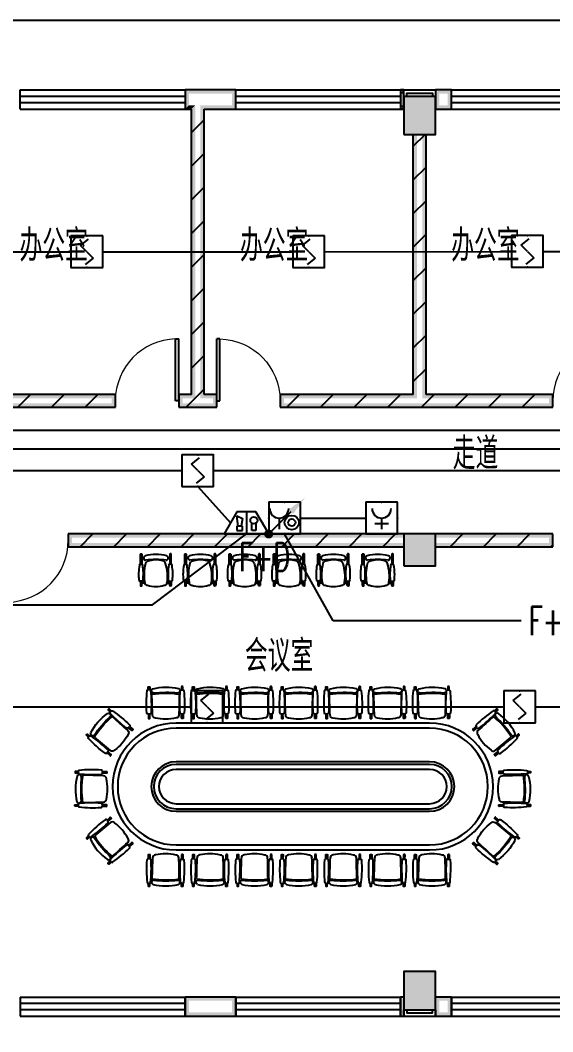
# Model space of a CAD drawing. Extents: x 101023 to 279373, y -114511 to 293844.
# Drawn here: x 160630 to 169030, y -21614 to -5666 of the extents above; entities that cross this region are included whole.
import ezdxf
from ezdxf.enums import TextEntityAlignment as Align

# ---------------------------------------------------------------- set-up
doc = ezdxf.new("R2010")
doc.units = 0
doc.header["$LTSCALE"] = 1000
doc.header["$MEASUREMENT"] = 0
for name, color, linetype in [('A-WALL-PATT', 252, 'Continuous'), ('COLUMN', 2, 'Continuous'), ('EQUIP-消防', 3, 'Continuous'), ('LWIRE', 4, 'Continuous'), ('PUB_HATCH', 8, 'Continuous'), ('PUB_TEXT', 7, 'Continuous'), ('PUB_WALL', 2, 'Continuous'), ('SIG_TEXT', 7, 'Continuous'), ('STAIR', 2, 'Continuous'), ('WALL', 2, 'Continuous'), ('WINDOW', 2, 'Continuous'), ('WIRE-消防', 1, 'Continuous'), ('家具', 8, 'Continuous'), ('排水', 153, 'Continuous')]:
    doc.layers.add(name, color=color, linetype=linetype)
doc.styles.add('_TEL_DIM', font='simplex.shx', dxfattribs={"width": 0.8, "height": 3.5, "bigfont": 'gbcbig.shx'})
doc.styles.get("Standard").update_dxf_attribs({"font": 'simplex.shx', "width": 0.8, "bigfont": 'gbcbig.shx'})
pattern_1 = [(45, (-908016.57, -754752.9), (-265.16515, 265.16515), [])]

# ---------------------------------------------------------------- blocks, each defined once
blk = doc.blocks.new('$equip$00002656')
for p, q in [((-0.5, 1), (-0.5, 0)), ((0.5, 1), (-0.5, 1)), ((0.5, 0), (0.5, 1)), ((-0.219, 0.331), (0.222, 0.331)), ((0, 0.5), (0, 0.15)), ((-0.5, 0), (0.5, 0))]:
    blk.add_line(p, q)
at = {"const_width": 0.04}
blk.add_lwpolyline([(-0.5, 1), (0.5, 1), (0.5, 0), (-0.5, 0), (-0.5, 1), (0.5, 1)], dxfattribs=at)
blk.add_arc((0, 0.8), 0.3, 180, 0)
for p in [(0, 1), (-0.5, 0.5), (0.5, 0.5), (0, 0)]:
    blk.add_point(p)
at = {"color": 7, "flags": 1}
for tag, height, p in [('B', 0.4, (0.762, 0.292)), ('A', 0.00002, (0, 0))]:
    blk.add_attdef(tag, text='', height=height, dxfattribs=at).set_placement(p, align=Align.MIDDLE_CENTER)
blk = doc.blocks.new('$equip$00002655')
for p, q in [((-0.5, 1), (-0.5, 0)), ((0.5, 1), (-0.5, 1)), ((0.5, 0), (0.5, 1)), ((-0.169, 0.5), (-0.169, 0.15)), ((-0.5, 0), (0.5, 0))]:
    blk.add_line(p, q)
at = {"const_width": 0.04}
blk.add_lwpolyline([(-0.5, 1), (0.5, 1), (0.5, 0), (-0.5, 0), (-0.5, 1), (0.5, 1)], dxfattribs=at)
for radius in [0.226, 0.113]:
    blk.add_circle((0.227, 0.36), radius)
blk.add_arc((-0.169, 0.8), 0.3, 180, 0)
for p in [(0, 1), (-0.5, 0.5), (0.5, 0.5), (0, 0)]:
    blk.add_point(p)
at = {"color": 7, "flags": 1}
for tag, height, p in [('B', 0.4, (0.762, 0.292)), ('A', 0.00002, (0, 0))]:
    blk.add_attdef(tag, text='', height=height, dxfattribs=at).set_placement(p, align=Align.MIDDLE_CENTER)
blk = doc.blocks.new('$equip$00002679')
for p, q in [((-0.3, 0.699), (-0.703, 0)), ((0.3, 0.699), (-0.3, 0.699)), ((0.3, 0.699), (-0.3, 0.699)), ((0, 0.699), (0, 0)), ((0.703, 0), (0.3, 0.699)), ((-0.264, 0.249), (-0.304, 0.569)), ((-0.304, 0.569), (-0.128, 0.489)), ((-0.128, 0.489), (-0.168, 0.249)), ((0.174, 0.11), (0.174, 0.338)), ((0.294, 0.338), (0.294, 0.11)), ((-0.703, 0), (0.703, 0)), ((-0.304, 0.249), (-0.304, 0.113)), ((-0.128, 0.249), (-0.304, 0.249)), ((-0.304, 0.113), (-0.128, 0.113)), ((-0.128, 0.113), (-0.128, 0.249)), ((0.294, 0.11), (0.174, 0.11))]:
    blk.add_line(p, q)
at = {"const_width": 0.04}
for points in [[(-0.299, 0.699), (0.301, 0.699), (0.703, 0), (-0.702, 0), (-0.299, 0.699), (0.301, 0.699)], [(-0.3, 0.699), (0.3, 0.699), (0.703, 0), (-0.703, 0), (-0.3, 0.699), (0.3, 0.699)]]:
    blk.add_lwpolyline(points, dxfattribs=at)
blk.add_circle((0.234, 0.43), 0.111)
for p in [(0, 0.699), (-0.501, 0.349), (0.502, 0.349), (0, 0)]:
    blk.add_point(p)
at = {"color": 7, "flags": 1}
for tag, height, p in [('B', 0.4, (0.961, 0.299)), ('A', 0.00002, (0, 0))]:
    blk.add_attdef(tag, text='', height=height, dxfattribs=at).set_placement(p, align=Align.MIDDLE_CENTER)
blk = doc.blocks.new('$Equip$00002649')
for p, q in [((-0.5, 0.5), (-0.5, -0.5)), ((0.5, 0.5), (-0.5, 0.5)), ((-0.2, 0.2), (0.05, 0.4)), ((0.5, -0.5), (0.5, 0.5)), ((0, 0), (-0.2, 0.2)), ((0, 0), (0.2, -0.2)), ((0.2, -0.2), (-0.05, -0.4)), ((-0.5, -0.5), (0.5, -0.5))]:
    blk.add_line(p, q)
at = {"const_width": 0.04}
blk.add_lwpolyline([(-0.5, 0.5), (0.5, 0.5), (0.5, -0.5), (-0.5, -0.5), (-0.5, 0.5), (0.5, 0.5)], dxfattribs=at)
for p in [(0, 0.5), (-0.5, 0), (0.5, 0), (0, -0.5)]:
    blk.add_point(p)
at = {"color": 7, "flags": 1}
for tag, height, p in [('A', 0.00002, (0, 0)), ('B', 0.4, (0.762, -0.208))]:
    blk.add_attdef(tag, text='', height=height, dxfattribs=at).set_placement(p, align=Align.MIDDLE_CENTER)
blk = doc.blocks.new('办公椅2')
at = {"layer": '家具', "color": 8}
for p, q in [((10, 239), (10, 225)), ((81, 244), (15, 244)), ((15, 220), (82, 220)), ((49, 175), (49, 220)), ((49, 220), (65, 220)), ((65, 220), (65, 177)), ((508, 220), (350, 220)), ((352, 244), (508, 244)), ((513, 239), (513, 225)), ((10, -239), (10, -225)), ((15, -220), (82, -220)), ((81, -244), (15, -244)), ((49, -175), (49, -220)), ((49, -220), (65, -220)), ((65, -220), (65, -177)), ((508, -220), (350, -220)), ((352, -244), (508, -244)), ((513, -239), (513, -225))]:
    blk.add_line(p, q, dxfattribs=at)
at = {"layer": '家具'}
for p, q in [((82, 220), (82, 248)), ((349, 242), (349, 226)), ((82, -215), (82, -244)), ((349, -237), (349, -221))]:
    blk.add_line(p, q, dxfattribs=at)
at = {"layer": '家具', "color": 8}
for centre, start, end in [((15, 239), 90, 180), ((15, 225), 180, 270), ((508, 239), 0, 90), ((508, 225), 270, 0), ((15, -225), 90, 180), ((15, -239), 180, 270), ((508, -225), 0, 90), ((508, -239), 270, 0)]:
    blk.add_arc(centre, 4.75, start, end, dxfattribs=at)
at = {"layer": '家具'}
for centre, radius, start, end in [((63, 132), 45, 90, 180), ((185, -515), 702, 75.5446, 100.0038), ((101, 248), 19, 88.1438, 180), ((101, 220), 19, 180, 271.7658), ((193, -568), 840, 80.5473, 96.2767), ((193, 1087), 890, 264.0894, 278.9516), ((330, 242), 19, 0, 88.1438), ((330, 226), 19, 271.7658, 0), ((325, 93), 80.3, 4.194, 64.106), ((434, 164), 19, 136.4792, 185.4621), ((-1029, -1), 1453, 353.532, 6.4617), ((449, 160), 33.7, 16.6732, 149.5945), ((-146, -1), 650, 344.7441, 15.2559), ((495, 0), 495, 164.5288, 195.4712), ((-20, -5), 438, 346.2625, 13.7375), ((63, -132), 45, 180, 270), ((160, 498), 682, 261.8325, 287.0693), ((322, -71), 91.4, 294.6215, 335.3785), ((101, -215), 19, 88.2342, 180), ((101, -244), 19, 180, 271.8562), ((193, 573), 840, 263.7233, 279.4527), ((193, -1082), 890, 81.0484, 95.9106), ((330, -221), 19, 0, 88.2342), ((330, -237), 19, 271.8562, 0), ((434, -167), 19, 174.5326, 222.4664), ((449, -163), 33.5, 209.2091, 344.346)]:
    blk.add_arc(centre, radius, start, end, dxfattribs=at)
blk = doc.blocks.new('办公椅6')
at = {"layer": '家具'}
for p, q in [((83, 245), (83, 273)), ((465, 265), (464, 249)), ((81, -250), (81, -279)), ((466, -275), (466, -258))]:
    blk.add_line(p, q, dxfattribs=at)
at = {"layer": '家具', "color": 8}
for points in [[(82, 273), (17, 274, 0.414214), (12, 269), (12, 255, 0.414214), (16, 250), (83, 250)], [(467, 271), (509, 271, -0.414214), (514, 266), (514, 252, -0.414214), (509, 248), (465, 248)], [(79, -274), (14, -274, -0.414214), (9, -269), (9, -255, -0.414214), (14, -250), (81, -251)], [(469, -276), (506, -276, 0.414214), (511, -272), (511, -258, 0.414214), (507, -253), (468, -253)]]:
    blk.add_lwpolyline(points, format="xyb", dxfattribs=at)
at = {"layer": '家具'}
for centre, radius, start, end in [((741, -4), 741, 167.0681, 192.3319), ((64, 162), 45, 89.7, 179.7), ((444, -11012), 11225, 90.2565, 91.9408), ((102, 273), 19, 87.8438, 179.7), ((102, 244), 19, 179.7, 271.4658), ((230, -1577), 1873, 83.3734, 93.9026), ((250, 2204), 1984, 265.7407, 275.6942), ((-845, 4), 1257, 349.8473, 9.5527), ((-1609, 10), 2033, 354.2379, 5.1674), ((435, 195), 19, 137.2336, 185.1674), ((450, 191), 33.5, 15.354, 150.4909), ((446, 265), 19, 359.7, 87.8438), ((445, 249), 19, 271.4658, 359.7), ((-389, 4), 894, 346.6997, 12.7003), ((62, -162), 45, 179.7, 269.7), ((559, 11006), 11225, 267.4592, 269.1435), ((100, -250), 19, 87.9342, 179.7), ((100, -279), 19, 179.7, 271.5562), ((249, 1621), 1925, 265.5539, 275.9414), ((229, -2265), 2038, 83.7863, 93.6061), ((433, -196), 19, 174.2379, 223.2208), ((448, -192), 33.7, 210.1055, 343.0268), ((447, -258), 19, 359.7, 87.9342), ((447, -274), 19, 271.5562, 359.7)]:
    blk.add_arc(centre, radius, start, end, dxfattribs=at)
blk = doc.blocks.new('会议桌')
at = {"layer": '家具'}
for p, q in [((2045, 972), (-1955, 972)), ((2045, 322), (-1955, 322)), ((-1955, -378), (2045, -378)), ((-1955, -1028), (2045, -1028))]:
    blk.add_line(p, q, dxfattribs=at)
at = {"layer": '家具', "color": 8}
for p, q in [((2045, 892), (-1955, 892)), ((2045, 362), (-1955, 362)), ((2045, 242), (-1955, 242)), ((-1955, -298), (2045, -298)), ((-1955, -418), (2045, -418)), ((-1955, -948), (2045, -948))]:
    blk.add_line(p, q, dxfattribs=at)
at = {"layer": '家具'}
for centre, radius, start, end in [((-1955, -28), 1000, 90, 270), ((2045, -28), 1000, 270, 90), ((-1955, -28), 350, 90, 270), ((2045, -28), 350, 270, 90)]:
    blk.add_arc(centre, radius, start, end, dxfattribs=at)
at = {"layer": '家具', "color": 8}
for centre, radius, start, end in [((-1955, -28), 920, 90, 270), ((2045, -28), 920, 270, 90), ((-1955, -28), 390, 90, 270), ((2045, -28), 390, 270, 90), ((-1955, -28), 270, 90, 270), ((2045, -28), 270, 270, 90)]:
    blk.add_arc(centre, radius, start, end, dxfattribs=at)
at = {"layer": '家具'}
for p, rotation in [((-1993, 1033), 90), ((-1293, 1033), 90), ((-593, 1033), 90), ((107, 1033), 90), ((807, 1033), 90), ((1507, 1033), 90), ((2207, 1033), 90), ((2894, 656), 40.89750937394187), ((-2805, -713), 220.8975093739419)]:
    blk.add_blockref('办公椅6', p, dxfattribs=dict(at, rotation=rotation))
at = {"layer": '家具', "xscale": -1}
for p, rotation in [((-2805, 656), 319.1024906260187), ((2894, -713), 139.1024906260582), ((-1993, -1090), 90), ((-1293, -1090), 90), ((-593, -1090), 90), ((107, -1090), 90), ((807, -1090), 90), ((1507, -1090), 90), ((2207, -1090), 90)]:
    blk.add_blockref('办公椅6', p, dxfattribs=dict(at, rotation=rotation))
blk.add_blockref('办公椅6', (-3036, 10), dxfattribs=at)
at = {"layer": '家具'}
blk.add_blockref('办公椅6', (3125, 10), dxfattribs=at)
blk = doc.blocks.new('$WINLIB2D$00000001')
at = {"color": 0}
for points in [[(-0.5, 0.5), (-0.5, -0.5)], [(-0.5, 0.5), (0.5, 0.5)], [(0.5, -0.5), (0.5, 0.5)], [(0.5, 0.1667), (-0.5, 0.1667)], [(0.5, -0.1667), (-0.5, -0.1667)], [(-0.5, -0.5), (0.5, -0.5)]]:
    blk.add_lwpolyline(points, dxfattribs=at)
blk = doc.blocks.new('$DorLib2D$00000001')
for p, q in [((0.45, 0.975), (0.5, 0.975)), ((0.45, 0), (0.45, 0.975)), ((0.5, 0), (0.5, 0.975)), ((0.5, 0), (0.45, 0))]:
    blk.add_line(p, q)
at = {"lineweight": 13}
blk.add_arc((0.475, 0), 0.975, 91.4693, 180, dxfattribs=at)
blk = doc.blocks.new('_FZH')
blk.add_lwpolyline([(-0.5, -0.5), (0.5, -0.5), (0.5, 0.5), (-0.5, 0.5)], close=True)
at = {"layer": 'PUB_HATCH'}
blk.add_solid([(-0.5, -0.5), (0.5, -0.5), (-0.5, 0.5), (0.5, 0.5)], dxfattribs=at)
blk = doc.blocks.new('A$C40CE5D7B')
at = {"layer": 'A-WALL-PATT'}
h = blk.add_hatch(dxfattribs=at)
h.set_pattern_fill('普通砖', color=256, scale=150, style=0)
h.set_pattern_definition(pattern_1)
h.paths.add_polyline_path([(47100, 103903), (47140, 103910), (47200, 103970), (47200, 108470), (47100, 108570), (47000, 108470), (47000, 103970), (47060, 103910)])
h = blk.add_hatch(dxfattribs=at)
h.set_pattern_fill('普通砖', color=256, scale=150, style=0)
h.set_pattern_definition(pattern_1)
h.paths.add_polyline_path([(50700, 108070), (50500, 108070), (50500, 103970), (50560, 103910), (50600, 103903), (50640, 103910), (50700, 103970)])
h = blk.add_hatch(dxfattribs=at)
h.set_pattern_fill('普通砖', color=256, scale=150, style=0)
h.set_pattern_definition(pattern_1)
h.paths.add_polyline_path([(43600, 103903), (43600, 103770), (45800, 103770), (45800, 103970), (43700, 103970), (43640, 103910)])
h = blk.add_hatch(dxfattribs=at)
h.set_pattern_fill('普通砖', color=256, scale=150, style=0)
h.set_pattern_definition(pattern_1)
h.paths.add_polyline_path([(47060, 103910), (47000, 103970), (46800, 103970), (46800, 103770), (47100, 103770), (47100, 103903)])
h = blk.add_hatch(dxfattribs=at)
h.set_pattern_fill('普通砖', color=256, scale=150, style=0)
h.set_pattern_definition(pattern_1)
h.paths.add_polyline_path([(47100, 103903), (47100, 103770), (47400, 103770), (47400, 103970), (47200, 103970), (47140, 103910)])
h = blk.add_hatch(dxfattribs=at)
h.set_pattern_fill('普通砖', color=256, scale=150, style=0)
h.set_pattern_definition(pattern_1)
h.paths.add_polyline_path([(50560, 103910), (50500, 103970), (48400, 103970), (48400, 103770), (50600, 103770), (50600, 103903)])
h = blk.add_hatch(dxfattribs=at)
h.set_pattern_fill('普通砖', color=256, scale=150, style=0)
h.set_pattern_definition(pattern_1)
h.paths.add_polyline_path([(50600, 103903), (50600, 103770), (52700, 103770), (52700, 103970), (50700, 103970), (50640, 103910)])
h = blk.add_hatch(dxfattribs=at)
h.set_pattern_fill('普通砖', color=256, scale=150, style=0)
h.set_pattern_definition(pattern_1)
h.paths.add_polyline_path([(50350, 101570), (50350, 101770), (45058, 101770), (45058, 101570)])
h = blk.add_hatch(dxfattribs=at)
h.set_pattern_fill('普通砖', color=256, scale=150, style=0)
h.set_pattern_definition(pattern_1)
h.paths.add_polyline_path([(50850, 101770), (50850, 101570), (52700, 101570), (52700, 101770)])
at = {"layer": 'PUB_WALL'}
for points in [[(47100, 108770), (46900, 108770), (46960, 108710), (47100, 108710)], [(46900, 108770), (46900, 108470), (46960, 108530), (46960, 108710)], [(47700, 108770), (47100, 108770), (47100, 108710), (47640, 108710)], [(47700, 108470), (47700, 108770), (47640, 108710), (47640, 108530)], [(50350, 108770), (50300, 108770), (50360, 108710), (50290, 108710)], [(50350, 108470), (50350, 108770), (50290, 108710), (50290, 108530)], [(50300, 108770), (50300, 108470), (50360, 108530), (50360, 108710)], [(51100, 108770), (50850, 108770), (50910, 108710), (51040, 108710)], [(50850, 108770), (50850, 108470), (50910, 108530), (50910, 108710)], [(51100, 108470), (51100, 108770), (51040, 108710), (51040, 108530)], [(50850, 108670), (50350, 108670), (50410, 108610), (50790, 108610)], [(50350, 108670), (50350, 108070), (50410, 108130), (50410, 108610)], [(50850, 108070), (50850, 108670), (50790, 108610), (50790, 108130)], [(46900, 108470), (47000, 108470), (47060, 108530), (46960, 108530)], [(47000, 103970), (47000, 108470), (47060, 108530), (47060, 103910)], [(47200, 103970), (47200, 108470), (47140, 108530), (47140, 103910)], [(47200, 108470), (47700, 108470), (47640, 108530), (47140, 108530)], [(50300, 108470), (50350, 108470), (50290, 108530), (50360, 108530)], [(50850, 108470), (51100, 108470), (51040, 108530), (50910, 108530)], [(50350, 108070), (50850, 108070), (50790, 108130), (50410, 108130)], [(50560, 108070), (50500, 108070), (50500, 103970), (50560, 103910)], [(50700, 108070), (50640, 108070), (50640, 103910), (50700, 103970)], [(43600, 103770), (45800, 103770), (45740, 103830), (43600, 103830)], [(45800, 103970), (43700, 103970), (43640, 103910), (45740, 103910)], [(45800, 103770), (45800, 103970), (45740, 103910), (45740, 103830)], [(47000, 103970), (46800, 103970), (46860, 103910), (47060, 103910)], [(46800, 103970), (46800, 103770), (46860, 103830), (46860, 103910)], [(46800, 103770), (47100, 103770), (47100, 103830), (46860, 103830)], [(47100, 103770), (47400, 103770), (47340, 103830), (47100, 103830)], [(47400, 103970), (47200, 103970), (47140, 103910), (47340, 103910)], [(47400, 103770), (47400, 103970), (47340, 103910), (47340, 103830)], [(50500, 103970), (48400, 103970), (48460, 103910), (50560, 103910)], [(48400, 103970), (48400, 103770), (48460, 103830), (48460, 103910)], [(48400, 103770), (50600, 103770), (50600, 103830), (48460, 103830)], [(50600, 103770), (52700, 103770), (52640, 103830), (50600, 103830)], [(52700, 103970), (50700, 103970), (50640, 103910), (52640, 103910)], [(52700, 103770), (52700, 103970), (52640, 103910), (52640, 103830)], [(50350, 101710), (50350, 101770), (45058, 101770), (45118, 101710)], [(45058, 101770), (45058, 101570), (45118, 101630), (45118, 101710)], [(50850, 101770), (50350, 101770), (50410, 101710), (50790, 101710)], [(50350, 101770), (50350, 101270), (50410, 101330), (50410, 101710)], [(50850, 101270), (50850, 101770), (50790, 101710), (50790, 101330)], [(50850, 101770), (50850, 101710), (52640, 101710), (52700, 101770)], [(52700, 101570), (52700, 101770), (52640, 101710), (52640, 101630)], [(50350, 101570), (50350, 101630), (45118, 101630), (45058, 101570)], [(50850, 101630), (50850, 101570), (52700, 101570), (52640, 101630)], [(50350, 101270), (50850, 101270), (50790, 101330), (50410, 101330)], [(50850, 94870), (50350, 94870), (50410, 94810), (50790, 94810)], [(50350, 94870), (50350, 94270), (50410, 94330), (50410, 94810)], [(50850, 94270), (50850, 94870), (50790, 94810), (50790, 94330)], [(47700, 94470), (46900, 94470), (46960, 94410), (47640, 94410)], [(46900, 94470), (46900, 94170), (46960, 94230), (46960, 94410)], [(47700, 94170), (47700, 94470), (47640, 94410), (47640, 94230)], [(50350, 94170), (50350, 94470), (50290, 94410), (50290, 94230)], [(50360, 94270), (50350, 94270), (50350, 94420), (50300, 94470), (50300, 94170), (50360, 94230)], [(51100, 94470), (50850, 94470), (50910, 94410), (51040, 94410)], [(50850, 94470), (50850, 94270), (50850, 94170), (50910, 94230), (50910, 94410)], [(51100, 94170), (51100, 94470), (51040, 94410), (51040, 94230)], [(50350, 94270), (50850, 94270), (50790, 94330), (50410, 94330)], [(46900, 94170), (47700, 94170), (47640, 94230), (46960, 94230)], [(50850, 94170), (51100, 94170), (51040, 94230), (50910, 94230)]]:
    blk.add_hatch(color=256, dxfattribs=at).paths.add_polyline_path(points)
for points in [[(50350, 108670), (50350, 108770), (50850, 108770), (50850, 108670)], [(50400, 108670), (50400, 108720), (50800, 108720), (50800, 108670)], [(50350, 94270), (50350, 94170), (50850, 94170), (50850, 94270)], [(50400, 94270), (50400, 94220), (50800, 94220), (50800, 94270)]]:
    blk.add_lwpolyline(points)
at = {"layer": 'WALL'}
for p, q in [((47100, 108770), (46900, 108770)), ((46900, 108770), (46900, 108470)), ((47700, 108770), (47100, 108770)), ((47700, 108470), (47700, 108770)), ((50350, 108770), (50300, 108770)), ((50300, 108770), (50300, 108470)), ((50350, 108470), (50350, 108770)), ((51100, 108770), (50850, 108770)), ((50850, 108770), (50850, 108470)), ((51100, 108470), (51100, 108770)), ((46900, 108470), (47000, 108470)), ((47000, 103970), (47000, 108470)), ((47200, 103970), (47200, 108470)), ((47200, 108470), (47700, 108470)), ((50300, 108470), (50350, 108470)), ((50850, 108470), (51100, 108470)), ((50500, 103970), (50500, 108070)), ((50700, 103970), (50700, 108070)), ((45800, 103970), (43700, 103970)), ((45800, 103770), (45800, 103970)), ((47000, 103970), (46800, 103970)), ((46800, 103970), (46800, 103770)), ((47400, 103970), (47200, 103970)), ((47400, 103770), (47400, 103970)), ((50500, 103970), (48400, 103970)), ((48400, 103970), (48400, 103770)), ((52700, 103970), (50700, 103970)), ((52700, 103770), (52700, 103970)), ((43600, 103770), (45800, 103770)), ((46800, 103770), (47100, 103770)), ((47100, 103770), (47400, 103770)), ((48400, 103770), (50600, 103770)), ((50600, 103770), (52700, 103770)), ((50350, 101770), (45058, 101770)), ((45058, 101770), (45058, 101570)), ((52700, 101770), (50850, 101770)), ((52700, 101570), (52700, 101770)), ((45058, 101570), (50350, 101570)), ((50850, 101570), (52700, 101570)), ((47700, 94470), (46900, 94470)), ((46900, 94470), (46900, 94170)), ((47700, 94170), (47700, 94470)), ((50350, 94470), (50300, 94470)), ((50300, 94470), (50300, 94170)), ((51100, 94470), (50850, 94470)), ((51100, 94170), (51100, 94470)), ((50350, 94170), (50350, 94270)), ((50850, 94270), (50850, 94170)), ((46900, 94170), (47700, 94170)), ((50300, 94170), (50350, 94170)), ((50850, 94170), (51100, 94170))]:
    blk.add_line(p, q, dxfattribs=at)
at = {"layer": '排水'}
blk.add_lwpolyline([(17650, 89770), (17650, 95070), (7900, 95070), (7900, 97370), (7300, 97370), (7300, 107570), (7900, 107570), (7900, 109870), (58850, 109870), (58850, 107870), (63700, 107870), (63700, 109870), (64900, 109870)], dxfattribs=at)
at = {"layer": 'COLUMN'}
for p, xscale, yscale, zscale, rotation in [((50600, 108370), 499.9999997275881, 599.9878817838617, 599.9878817838617, 359.9999999826844), ((50600, 101520), 499.9999996147817, 500.0000000976725, 500.0000000976725, 359.9999999789758), ((50600, 94570), 499.999999578693, 600.0121179767884, 600.0121179767884, 1.057878909449999e-08)]:
    blk.add_blockref('_FZH', p, dxfattribs=dict(at, xscale=xscale, yscale=yscale, zscale=zscale, rotation=rotation))
at = {"layer": 'WINDOW', "rotation": 180}
for name, p, xscale, yscale, zscale in [('$WINLIB2D$00000001', (45600, 108620), -2600, 300, 2600), ('$WINLIB2D$00000001', (49000, 108620), -2600, 300, 2600), ('$WINLIB2D$00000001', (52400, 108620), -2600, 300, 2600), ('$DorLib2D$00000001', (44558, 101670), 1000, 1000, -1000)]:
    blk.add_blockref(name, p, dxfattribs=dict(at, xscale=xscale, yscale=yscale, zscale=zscale))
at = {"layer": 'WINDOW'}
for name, p, xscale, yscale, zscale in [('$DorLib2D$00000001', (46300, 103870), 1000, 1000, 1000), ('$DorLib2D$00000001', (47900, 103870), -1000, 1000, -1000), ('$DorLib2D$00000001', (53200, 103870), 1000, 1000, 1000), ('$WINLIB2D$00000001', (45600, 94320), 2600, 300, -2600), ('$WINLIB2D$00000001', (49000, 94320), 2600, 300, -2600), ('$WINLIB2D$00000001', (52400, 94320), 2600, 300, -2600)]:
    blk.add_blockref(name, p, dxfattribs=dict(at, xscale=xscale, yscale=yscale, zscale=zscale))
at = {"layer": '家具', "lineweight": 9}
for name, p, rotation in [('办公椅2', (46439, 100943), 90), ('办公椅2', (47139, 100943), 90), ('办公椅2', (47839, 100943), 90), ('办公椅2', (48539, 100943), 90), ('办公椅2', (49239, 100943), 90), ('办公椅2', (49939, 100943), 90), ('会议桌', (48802, 97760), 180)]:
    blk.add_blockref(name, p, dxfattribs=dict(at, rotation=rotation))
at = {"layer": 'PUB_TEXT'}
for s, p in [('办公室', (44288, 106067)), ('办公室', (47765, 106067)), ('办公室', (51097, 106067)), ('走道', (51121, 102789)), ('会议室', (47844, 99598))]:
    blk.add_text(s, height=500, dxfattribs=at).set_placement(p)
blk = doc.blocks.new('$TelecSys$00000079')
for p, q in [((0.7, 0.7), (0, 0)), ((0.104, 0.104), (0.104, 0.104)), ((-0.104, -0.104), (-0.104, -0.104))]:
    blk.add_line(p, q)
at = {"const_width": 0.142}
blk.add_lwpolyline([(-0.071, 0, 1), (0.071, 0, 1)], format="xyb", close=True, dxfattribs=at)
blk.add_solid([(0.63, 0.77), (0.77, 0.63), (1.15, 1.15)])
at = {"width": 0.8, "flags": 9}
blk.add_attdef('A', (0, 0), '', height=0.00002, dxfattribs=at)

msp = doc.modelspace()

# ---------------------------------------------------------------- linework, layer by layer
at = {"layer": 'WIRE-消防', "linetype": 'Continuous'}
for p, q in [((158355, -9316), (161430, -9316)), ((161930, -9316), (164930, -9316)), ((165430, -9316), (168380, -9311)), ((168880, -9311), (171855, -9316)), ((156958, -12425), (176405, -12425)), ((156680, -12766), (163180, -12766)), ((163680, -12766), (170080, -12766)), ((163430, -13016), (163947, -13591)), ((165049, -13516), (166080, -13516)), ((156435, -16491), (163328, -16491)), ((163828, -16491), (168257, -16491)), ((168757, -16491), (171820, -16491))]:
    msp.add_line(p, q, dxfattribs=at)
at = {"layer": 'WIRE-消防'}
for p, q in [((176614, -12136), (157071, -12136)), ((162717, -14884), (164198, -13766)), ((165566, -15134), (164799, -13766)), ((156583, -14884), (162717, -14884)), ((168530, -15134), (165566, -15134))]:
    msp.add_line(p, q, dxfattribs=at)

# ---------------------------------------------------------------- block references
at = {"layer": 'EQUIP-消防', "xscale": 500, "yscale": 500, "zscale": 500}
for name, p in [('$Equip$00002649', (161680, -9316)), ('$Equip$00002649', (165180, -9316)), ('$Equip$00002649', (168630, -9311)), ('$Equip$00002649', (163430, -12766)), ('$equip$00002655', (164799, -13766)), ('$equip$00002656', (166330, -13766)), ('$equip$00002679', (164198, -13766)), ('$Equip$00002649', (163578, -16491)), ('$Equip$00002649', (168507, -16491))]:
    msp.add_blockref(name, p, dxfattribs=at)
at = {"layer": 'LWIRE', "xscale": 500, "yscale": 500, "zscale": 500}
msp.add_blockref('$TelecSys$00000079', (164549, -13766), dxfattribs=at)
at = {"layer": 'STAIR'}
msp.add_blockref('A$C40CE5D7B', (116330, -115536), dxfattribs=at)

# ---------------------------------------------------------------- texts
at = {"layer": 'SIG_TEXT', "style": '_TEL_DIM', "width": 0.64}
for p in [(164080, -14354), (168650, -15359)]:
    msp.add_text('F+D', height=450, dxfattribs=at).set_placement(p)

doc.saveas('drawing.dxf')
